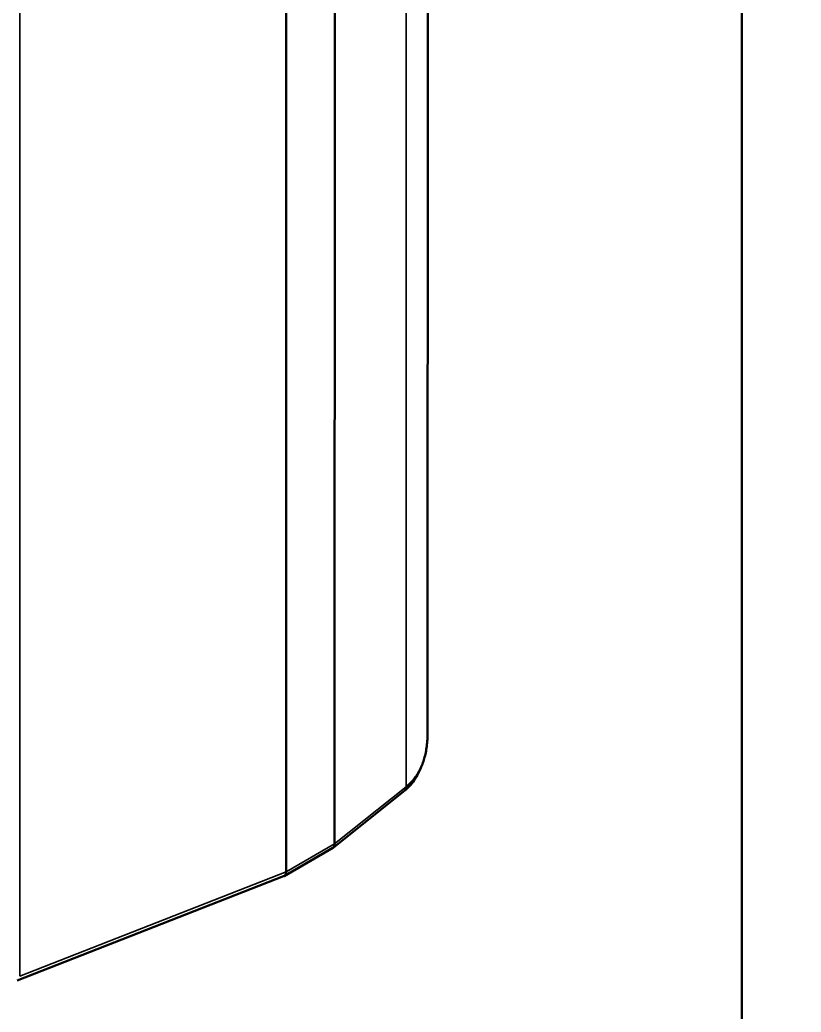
# Model space of a CAD drawing. Header units: millimetres. Extents: x 3100 to 5091, y 868 to 1900.
# Drawn here: x 4152.74 to 4154.447, y 1676.392 to 1678.561 of the extents above; entities that cross this region are included whole.
import ezdxf

# ---------------------------------------------------------------- set-up
doc = ezdxf.new("R2010")
doc.units = ezdxf.units.MM
doc.header["$LTSCALE"] = 1.8
doc.layers.add('외형선(ISO)', color=7, linetype='Continuous', lineweight=50)
doc.layers.add('좁은 외형선(ISO)', color=7, linetype='Continuous', lineweight=35)

msp = doc.modelspace()

# ---------------------------------------------------------------- linework, layer by layer
at = {"layer": '외형선(ISO)'}
for p, q in [((4154.3179, 1659.7103), (4154.3179, 1681.6825)), ((4153.6313, 1679.1764), (4153.631, 1677.002)), ((4153.4277, 1676.7602), (4153.4281, 1679.0544)), ((4153.3217, 1676.699), (4153.3221, 1678.9931)), ((4153.4247, 1676.7518), (4153.5813, 1676.8769)), ((4153.3173, 1676.6897), (4153.4239, 1676.7512)), ((4153.4277, 1676.7602), (4153.4277, 1676.7602)), ((4153.3164, 1676.6893), (4152.7342, 1676.4613)), ((4153.3217, 1676.6989), (4153.3217, 1676.699))]:
    msp.add_line(p, q, dxfattribs=at)
for centre, major_axis, ratio, start_param, end_param in [((4154.4475, 1677.6776), (2.5, 4.3301), 0.57735, 5.497787, 8.63938), ((4153.413, 1676.768), (0.0113, -0.0165), 0.57624, 6.239577, 7.022328), ((4153.3082, 1676.7075), (0.0087, -0.018), 0.576259, 6.240067, 7.109544)]:
    msp.add_ellipse(centre, major_axis=major_axis, ratio=ratio, start_param=start_param, end_param=end_param, dxfattribs=at)
for points, knots in [([(4153.5842, 1676.8851), (4153.5868, 1676.8872), (4153.5894, 1676.8894), (4153.5919, 1676.8918), (4153.5943, 1676.8942), (4153.5968, 1676.8968), (4153.5991, 1676.8996), (4153.6014, 1676.9023), (4153.6036, 1676.9052), (4153.6057, 1676.9083), (4153.6079, 1676.9114), (4153.6099, 1676.9146), (4153.6118, 1676.9181), (4153.6137, 1676.9215), (4153.6155, 1676.9251), (4153.6171, 1676.9288), (4153.6188, 1676.9326), (4153.6203, 1676.9365), (4153.6217, 1676.9406), (4153.623, 1676.9446), (4153.6243, 1676.9488), (4153.6254, 1676.9532), (4153.6264, 1676.9576), (4153.6274, 1676.9621), (4153.6282, 1676.9667), (4153.6289, 1676.9714), (4153.6296, 1676.9761), (4153.63, 1676.981), (4153.6305, 1676.9859), (4153.6308, 1676.9909), (4153.6309, 1676.996), (4153.6309, 1676.998), (4153.631, 1677), (4153.631, 1677.002)], [0.0872665, 0.0872665, 0.0872665, 0.0872665, 0.1546996, 0.1546996, 0.1546996, 0.2221328, 0.2221328, 0.2221328, 0.289566, 0.289566, 0.289566, 0.3569992, 0.3569992, 0.3569992, 0.4244323, 0.4244323, 0.4244323, 0.4918655, 0.4918655, 0.4918655, 0.5592987, 0.5592987, 0.5592987, 0.6267319, 0.6267319, 0.6267319, 0.694165, 0.694165, 0.694165, 0.7615982, 0.7615982, 0.7615982, 0.7876775, 0.7876775, 0.7876775, 0.7876775]), ([(4153.6189, 1676.9332), (4153.6146, 1676.921), (4153.6089, 1676.9095), (4153.596, 1676.8908), (4153.5892, 1676.8832), (4153.5813, 1676.8769)], [0.002871225, 0.002871225, 0.002871225, 0.002871225, 0.00704691, 0.00704691, 0.01047629, 0.01047629, 0.01047629, 0.01047629])]:
    msp.add_open_spline(points, degree=3, knots=knots, dxfattribs=at)
at = {"layer": '좁은 외형선(ISO)'}
for p, q in [((4153.5842, 1676.8851), (4153.5845, 1679.1448)), ((4152.7401, 1678.6572), (4152.7398, 1676.4711)), ((4153.4277, 1676.7602), (4153.5842, 1676.8851)), ((4153.3217, 1676.699), (4153.4277, 1676.7602)), ((4152.7398, 1676.4711), (4153.3217, 1676.6989))]:
    msp.add_line(p, q, dxfattribs=at)
msp.add_ellipse((4153.5689, 1676.8925), major_axis=(0.0125, -0.0156), ratio=0.572962, start_param=0, end_param=0.694804, dxfattribs=at)

doc.saveas('drawing.dxf')
